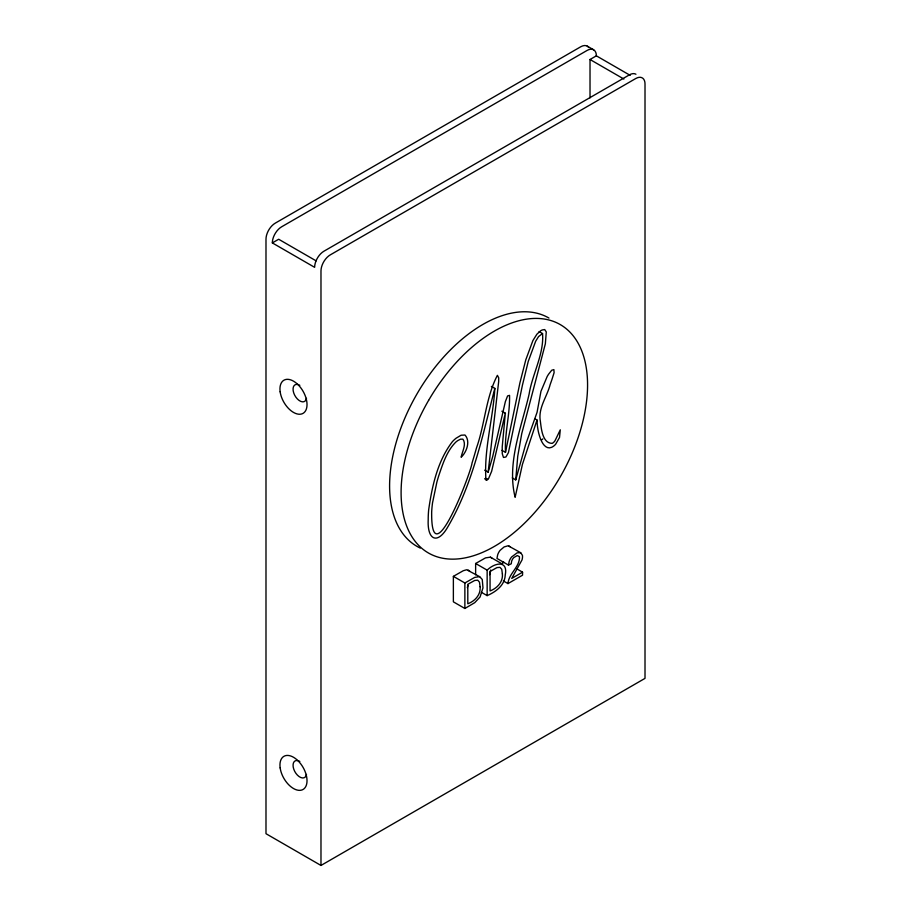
<?xml version="1.0" encoding="UTF-8"?>
<svg xmlns="http://www.w3.org/2000/svg" width="911" height="911" viewBox="0 0 911 911"><rect width="100%" height="100%" fill="white"/><g stroke="black" fill="none" stroke-linecap="round" stroke-linejoin="round"><path stroke-width="1.37" d="M453.371 576.356L453.371 601.841L464.872 608.48L474.722 602.683L480.063 597.001L482.978 587.891L482.261 579.498L479.641 576.652L466.66 569.751L463.243 570.741L453.371 576.356L464.872 582.994L474.745 577.38L479.641 576.652M464.872 608.48L464.872 582.994M487.146 595.623L487.146 570.138C494.707 562.679 508.281 559.889 505.241 575.035C504.808 585.352 495.778 591.865 487.146 595.623L481.384 592.309M502.029 450.364L505.48 452.357C504.535 433.26 510.046 414.232 509.545 395.363L507.586 395.921L505.343 401.694L492.635 456.81L488.137 472.16L484.686 470.167M507.962 583.598C508.634 573.497 520.079 566.87 519.452 556.667L517.266 555.551L513.827 557.555A5.375 3.097 -60 0 0 511.572 561.495L511.265 563.807L508.475 565.082L496.973 558.443L497.657 554.879A8.21 4.737 -60 0 1 500.139 550.301L504.136 546.93L508.156 545.757L520.671 552.704L522.413 555.3A9.361 5.398 -60 0 1 521.98 560.003L511.731 578.417L522.561 572.176L522.561 575.183L507.962 583.598L503.362 580.945M512.278 477.899L515.728 479.892L517.744 456.206L521.752 433.602L545.359 343.789L546.27 331.9L544.71 329.577L542.375 329.93A13.05 7.539 -60 0 0 540.633 330.795L536.898 334.2L532.901 340.566L525.784 359.845L519.908 382.871L505.48 452.357M488.137 472.16L498.659 381.709L498.716 377.86L497.395 375.321C485.779 397.629 484.914 424.139 476.533 447.791A450.899 260.33 -60 0 1 472.023 463.073C470.987 472.57 430.687 578.747 431.677 511.868A95.199 54.967 -60 0 1 432.543 502.758L436.893 482.044A144.405 83.379 -60 0 1 438.772 475.69C442.78 463.915 446.709 451.264 455.671 442.234A18.55 10.704 -60 0 1 457.686 440.662L460.476 439.182L462.902 439.159C466.671 444.409 462.207 451.571 461.125 457.254C466.671 452.152 470.68 441.152 464.986 435.014L461.091 435.23L456.012 438.271A24.768 14.303 -60 0 0 452.482 441.55C437.531 460.977 432.076 486.087 428.66 509.887A101.36 58.52 -60 0 0 428.204 519.725C427.157 540.508 437.781 544.892 448.018 526.547C472.798 484.185 482.591 435.378 494.832 388.405L491.382 386.412M494.832 388.405C493.102 418.844 483.695 449.749 485.973 480.017L488.535 478.708L491.644 471.272L505.332 413.184L502.212 447.005L502.268 453.724L503.476 457.447L505.924 457.003L508.44 452.608L522.413 385.262L528.232 361.451L535.657 341.261L538.56 336.58L542.546 333.551C544.22 353.935 532.297 374.091 529.12 394.064C521.513 427.418 506.562 462.879 515.136 497.304L522.402 464.462L537.023 420.039L534.723 418.707M508.475 565.082L509.158 561.518A8.21 4.737 -60 0 1 511.64 556.951L517.152 552.829L520.671 552.704M490.733 570.001L489.594 574.716M515.728 479.892L525.601 444.648L537.057 412.33L540.963 391.309L547.204 376.448A28.719 16.58 -60 0 1 548.661 374.102L551.747 370.219L553.888 369.615L554.104 372.69L552.009 379.295A270.032 155.906 -60 0 1 550.13 384.647C547.01 396.9 537.843 408.219 540.382 421.429C541.339 428.842 542.466 443.35 552.203 443.361A6.161 3.553 -60 0 0 554.97 440.81L560.288 429.821L559.513 437.485L555.619 444.272A10.294 5.944 -60 0 1 551.508 447.358C546.463 449.578 542.694 444.101 541.054 440.07A72.573 41.906 -60 0 1 539.574 436.153L538.731 433.215A82.092 47.395 -60 0 1 537.034 420.028M467.332 587.572L468.026 585.352M502.109 564.273L503.612 561.882M635.935 74.235A13.164 7.595 -60 0 0 629.364 74.884L323.94 251.208A13.164 7.595 -60 0 0 314.637 267.333L272.332 242.907L278.675 239.251L316.151 260.876M590.021 97.876L590.021 59.5L596.363 55.833L630.207 75.374M475.633 574.818L475.633 563.499L485.506 557.885L490.403 557.156L501.915 563.795M320.979 865.45L645.011 678.376L645.011 83.914A13.164 7.595 -60 0 0 635.707 78.551L330.283 254.875A13.164 7.595 -60 0 0 320.979 271L320.979 865.45L265.989 833.702L265.989 239.251A13.153 7.595 -60 0 1 275.293 223.127L580.706 46.791A13.164 7.595 -60 0 1 588.768 47.52M587.288 46.142L593.642 49.809M590.021 59.5L623.864 79.029M539.096 331.558L542.546 333.551M501.881 411.191L505.48 413.343M485.461 478.264L487.761 479.585M484.652 478.799L486.952 480.12M516.799 568.851L522.561 572.176M475.633 563.499L487.146 570.138M490.403 557.156L491.929 558.215M468.14 570.013L469.666 571.072M509.169 546.065L509.978 546.68M420.301 548.092A131.856 76.125 -60 0 1 416.703 394.417L417.101 393.723A131.856 76.125 -60 0 1 548.957 318.064M542.819 438.92A10.294 5.944 -60 0 1 541.441 439.956M306.495 398.312A9.577 5.523 60 0 1 299.047 400.419A9.577 5.523 60 0 1 293.069 388.758A9.577 5.523 60 0 1 299.833 385.296M306.495 774.43A9.577 5.523 60 0 1 299.047 776.536A9.577 5.523 60 0 1 293.069 764.864A9.577 5.523 60 0 1 299.833 761.414M272.332 242.907A13.164 7.595 -60 0 1 281.636 226.793L587.06 50.458A13.164 7.595 -60 0 1 596.363 55.833M480.108 586.752C480.871 594.815 474.916 601.101 467.798 603.788L467.798 584.315L474.677 580.466L477.717 580.193L479.471 582.163L480.108 586.752M502.382 573.896C503.145 581.958 497.19 588.244 490.061 590.932L490.061 571.459L496.95 567.61L499.98 567.337L501.745 569.307L502.382 573.896M428.614 400.362L428.204 401.068A131.856 76.125 -60 0 0 470.292 556.678A131.856 76.125 -60 0 0 584.418 359.014A131.856 76.125 -60 0 0 428.614 400.362M280.155 391.798A19.142 11.057 60 0 0 302.19 413.776A19.142 11.057 60 0 0 298.113 384.761A19.142 11.057 60 0 0 280.155 391.798M280.155 767.905A19.142 11.057 60 0 0 302.19 789.883A19.142 11.057 60 0 0 298.113 760.867A19.142 11.057 60 0 0 280.155 767.905"/></g></svg>
